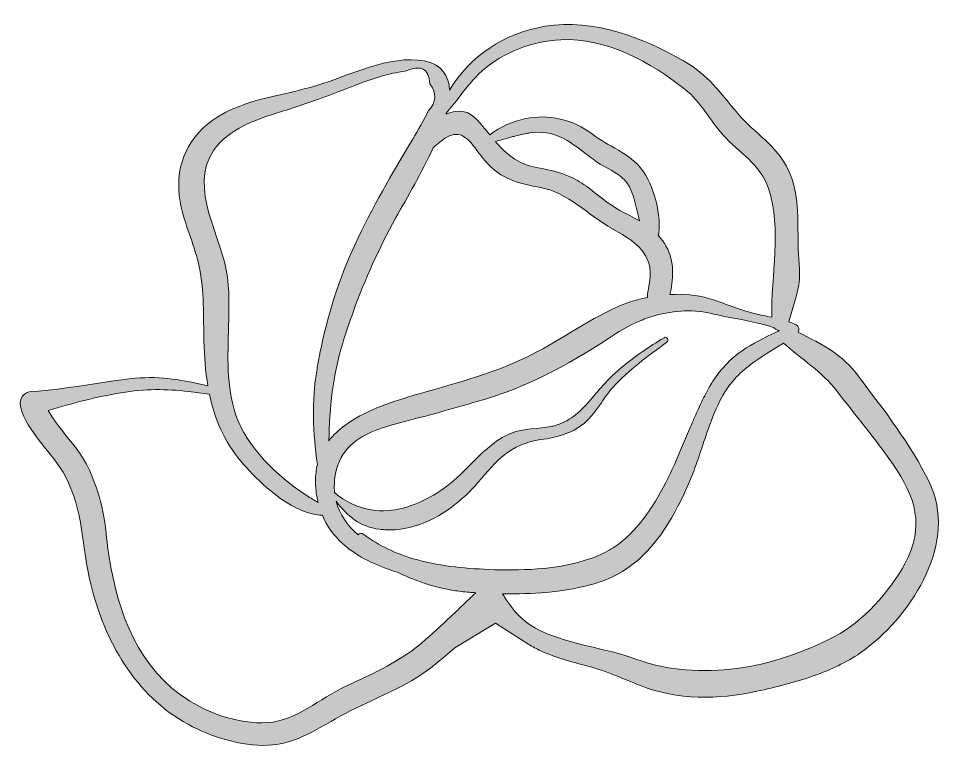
# Model space of a CAD drawing. Extents: x 28 to 2067, y -2033 to -35.
# Drawn here: x 37.5 to 369, y -1587.6 to -1330.7 of the extents above; entities that cross this region are included whole.
import ezdxf

# ---------------------------------------------------------------- set-up
doc = ezdxf.new("R2010")
doc.units = 0
doc.header["$MEASUREMENT"] = 0
doc.layers.add('Layer 1', color=7, linetype='Continuous', lineweight=0)

msp = doc.modelspace()

# ---------------------------------------------------------------- hatches: boundary and pattern name
at = {"layer": 'Layer 1', "true_color": 0xfe8896, "transparency": 33554687}
h = msp.add_hatch(color=241, dxfattribs=at)
h.dxf.hatch_style = 2
edge = h.paths.add_edge_path()
edge.add_spline(control_points=[(73.51, -1462.77), (82.06, -1461.29), (89.53, -1461.41), (97.43, -1462.29), (99.83, -1462.56), (102.27, -1462.89), (104.8, -1463.27), (106.62, -1471.84), (109.93, -1479.89), (115.82, -1486.88), (116.13, -1487.26), (116.45, -1487.68), (116.8, -1488.06), (119.41, -1490.97), (122.72, -1494.38), (126.41, -1497.44), (128.71, -1499.34), (131.17, -1501.1), (133.72, -1502.54), (136.13, -1503.88), (138.63, -1504.93), (141.15, -1505.51), (142.3, -1505.76), (143.45, -1505.96), (144.62, -1506.01), (146.28, -1509.94), (148.73, -1513.22), (151.7, -1515.95), (156.26, -1520.14), (162.09, -1523.07), (168.31, -1525.2), (169.32, -1525.55), (170.35, -1525.88), (171.39, -1526.19), (172.62, -1526.83), (173.88, -1527.41), (175.16, -1527.96), (176.81, -1528.67), (178.49, -1529.32), (180.19, -1529.89), (183.93, -1531.15), (187.76, -1532.08), (191.58, -1532.65), (193.41, -1532.93), (195.24, -1533.15), (197.06, -1533.27), (197.62, -1533.3), (198.19, -1533.33), (198.75, -1533.36), (196.77, -1535.28), (194.78, -1537.19), (192.76, -1539.1), (192.25, -1539.59), (191.73, -1540.09), (191.22, -1540.57), (187.87, -1543.73), (184.51, -1546.87), (181.07, -1549.92), (172.58, -1557.47), (162.85, -1561.75), (152.68, -1566.51), (143.87, -1570.65), (135.53, -1578.54), (125.43, -1579.23), (114.78, -1579.98), (103.11, -1575.56), (94.57, -1569.39), (77.82, -1557.29), (71.44, -1536.73), (68.86, -1517.06), (68.66, -1515.46), (68.47, -1513.87), (68.3, -1512.29), (67.77, -1507.16), (66.82, -1502.27), (65.3, -1497.53), (64.27, -1494.3), (62.99, -1491.12), (61.38, -1487.99), (58, -1481.44), (51.54, -1475.58), (47.9, -1469.03), (56.29, -1466.43), (64.89, -1464.25), (73.51, -1462.77)], knot_values=[0, 0, 0, 0, 1, 1, 1, 2, 2, 2, 3, 3, 3, 4, 4, 4, 5, 5, 5, 6, 6, 6, 7, 7, 7, 8, 8, 8, 9, 9, 9, 10, 10, 10, 11, 11, 11, 12, 12, 12, 13, 13, 13, 14, 14, 14, 15, 15, 15, 16, 16, 16, 17, 17, 17, 18, 18, 18, 19, 19, 19, 20, 20, 20, 21, 21, 21, 22, 22, 22, 23, 23, 23, 24, 24, 24, 25, 25, 25, 26, 26, 26, 27, 27, 27, 28, 28, 28, 28], degree=3, periodic=0)
edge = h.paths.add_edge_path()
edge.add_spline(control_points=[(106.23, -1377.2), (111.42, -1369.6), (121.44, -1366.09), (129.89, -1363.56), (132.67, -1362.73), (135.4, -1361.82), (138.13, -1360.88), (142.84, -1359.27), (147.48, -1357.54), (152.19, -1355.73), (153.67, -1355.16), (155.13, -1354.59), (156.61, -1354.03), (162.22, -1351.88), (167.92, -1349.89), (173.9, -1349.22), (179.4, -1346.74), (182.3, -1348.22), (182.57, -1353.66), (185.01, -1356.92), (184.88, -1360.05), (182.13, -1363.11), (180.44, -1366.54), (178.47, -1369.9), (176.51, -1373.2), (169.29, -1385.14), (162.07, -1397.7), (156.16, -1410.36), (150.54, -1422.48), (146.4, -1435.59), (143.78, -1448.75), (143.73, -1449), (143.68, -1449.25), (143.65, -1449.48), (143.32, -1451.13), (143.02, -1452.76), (142.75, -1454.39), (140.82, -1466.1), (141.3, -1476.91), (142.89, -1488.06), (142.45, -1489.84), (142.22, -1491.79), (142.22, -1493.87), (142.2, -1495.68), (142.35, -1497.61), (142.74, -1499.67), (142.84, -1500.27), (142.97, -1500.87), (143.12, -1501.45), (141.8, -1500.71), (140.47, -1499.91), (139.16, -1499.06), (128.41, -1492.14), (117.91, -1481.81), (114.14, -1470.66), (110.64, -1460.26), (111.24, -1449.73), (111.56, -1439.2), (111.56, -1437.05), (111.59, -1434.9), (111.67, -1432.76), (111.69, -1429.16), (111.57, -1425.57), (111.14, -1421.98), (109.41, -1407.9), (97.13, -1390.48), (106.23, -1377.2)], knot_values=[0, 0, 0, 0, 1, 1, 1, 2, 2, 2, 3, 3, 3, 4, 4, 4, 5, 5, 5, 6, 6, 6, 7, 7, 7, 8, 8, 8, 9, 9, 9, 10, 10, 10, 11, 11, 11, 12, 12, 12, 13, 13, 13, 14, 14, 14, 15, 15, 15, 16, 16, 16, 17, 17, 17, 18, 18, 18, 19, 19, 19, 20, 20, 20, 21, 21, 21, 22, 22, 22, 22], degree=3, periodic=0)
edge = h.paths.add_edge_path()
edge.add_spline(control_points=[(197.01, -1374.43), (198.36, -1375.92), (199.65, -1377.84), (201.17, -1379.75), (206.74, -1386.85), (212.45, -1388.58), (221.1, -1390.17), (231.58, -1392.06), (238.12, -1399.87), (247.05, -1404.91), (247.17, -1404.99), (247.29, -1405.06), (247.4, -1405.12), (251.66, -1407.45), (255.94, -1409.98), (258.35, -1413.79), (259.56, -1415.72), (260.31, -1417.95), (260.33, -1420.66), (260.35, -1423.87), (259.38, -1426.24), (259.35, -1429.08), (257.8, -1429.38), (256.32, -1429.76), (254.86, -1430.2), (252.71, -1430.81), (250.65, -1431.53), (248.78, -1432.37), (237.62, -1437.48), (227.55, -1444.92), (216.49, -1450.26), (203.98, -1456.33), (189.9, -1459.83), (176.59, -1463.77), (168.12, -1466.27), (159.17, -1469.34), (152.52, -1474.32), (150.39, -1475.92), (148.49, -1477.68), (146.93, -1479.71), (147.11, -1468.15), (148.34, -1456.72), (151.8, -1445.27), (152.98, -1441.43), (154.23, -1437.63), (155.6, -1433.91), (159.69, -1422.61), (164.63, -1411.76), (170.47, -1401.13), (174.75, -1393.38), (179.8, -1384.91), (183.75, -1376.26), (184.55, -1375.52), (185.33, -1374.81), (186.04, -1374.21), (191.23, -1369.88), (194.2, -1371.25), (197.01, -1374.43)], knot_values=[0, 0, 0, 0, 1, 1, 1, 2, 2, 2, 3, 3, 3, 4, 4, 4, 5, 5, 5, 6, 6, 6, 7, 7, 7, 8, 8, 8, 9, 9, 9, 10, 10, 10, 11, 11, 11, 12, 12, 12, 13, 13, 13, 14, 14, 14, 15, 15, 15, 16, 16, 16, 17, 17, 17, 18, 18, 18, 19, 19, 19, 19], degree=3, periodic=0)
edge = h.paths.add_edge_path()
edge.add_spline(control_points=[(256.54, -1401.98), (254.27, -1400.71), (251.93, -1399.65), (249.6, -1398.35), (245.31, -1395.97), (241.83, -1392.78), (237.9, -1389.9), (237.87, -1389.88), (237.84, -1389.87), (237.8, -1389.83), (235.66, -1388.29), (233.61, -1387.12), (231.5, -1386.22), (228.42, -1384.89), (225.22, -1384.11), (221.43, -1383.48), (214.96, -1382.43), (211.02, -1379.68), (207.41, -1375.89), (206.84, -1375.27), (206.26, -1374.64), (205.69, -1373.98), (207.61, -1373.53), (209.54, -1372.96), (211.47, -1372.43), (211.75, -1372.33), (212.03, -1372.26), (212.31, -1372.2), (213.76, -1371.81), (215.19, -1371.48), (216.62, -1371.22), (217.01, -1371.15), (217.37, -1371.07), (217.74, -1371), (226.39, -1369.68), (231.78, -1373.86), (237.65, -1378.42), (238.48, -1379.05), (239.3, -1379.68), (240.15, -1380.32), (243.41, -1382.74), (247.25, -1384.11), (250.18, -1386.62), (251.41, -1387.7), (252.49, -1388.97), (253.28, -1390.63), (255.02, -1394.36), (255.47, -1398.22), (256.54, -1401.98)], knot_values=[0, 0, 0, 0, 1, 1, 1, 2, 2, 2, 3, 3, 3, 4, 4, 4, 5, 5, 5, 6, 6, 6, 7, 7, 7, 8, 8, 8, 9, 9, 9, 10, 10, 10, 11, 11, 11, 12, 12, 12, 13, 13, 13, 14, 14, 14, 15, 15, 15, 16, 16, 16, 16], degree=3, periodic=0)
edge = h.paths.add_edge_path()
edge.add_spline(control_points=[(188.34, -1364.04), (189.94, -1362.21), (191.43, -1360.27), (192.95, -1358.34), (195.43, -1355.09), (197.92, -1351.87), (201.02, -1349.12), (208.62, -1342.38), (218.74, -1338.62), (228.82, -1338.09), (244.59, -1337.24), (260.68, -1346.09), (272.62, -1355.63), (278.18, -1360.03), (281.29, -1366.42), (285.97, -1371.65), (291.72, -1378.12), (299.2, -1381.95), (302.07, -1390.63), (306.88, -1405.14), (302.87, -1421.29), (303.22, -1436.1), (301.96, -1435.84), (300.68, -1435.6), (299.43, -1435.32), (298.81, -1435.19), (298.2, -1435.05), (297.61, -1434.9), (291.82, -1433.47), (286.53, -1431.16), (280.88, -1429.41), (276.8, -1428.18), (272.09, -1427.8), (267.3, -1428.07), (267.58, -1426.78), (267.82, -1425.55), (267.98, -1424.34), (268.81, -1417.92), (267.77, -1412.21), (263.16, -1407.15), (263.27, -1406.87), (263.37, -1406.59), (263.39, -1406.25), (264.12, -1399.28), (261.61, -1389.5), (257.25, -1383.74), (253.14, -1378.3), (245.31, -1375.57), (239.98, -1371.47), (233.04, -1366.09), (224.39, -1364.33), (216.31, -1365.94), (211.83, -1366.84), (207.52, -1368.77), (203.76, -1371.71), (202.96, -1370.77), (202.18, -1369.78), (201.35, -1368.77), (198.44, -1365.29), (196.24, -1362.83), (191.58, -1363.43), (190.47, -1363.56), (189.35, -1363.89), (188.26, -1364.33), (188.27, -1364.23), (188.32, -1364.13), (188.34, -1364.04)], knot_values=[0, 0, 0, 0, 1, 1, 1, 2, 2, 2, 3, 3, 3, 4, 4, 4, 5, 5, 5, 6, 6, 6, 7, 7, 7, 8, 8, 8, 9, 9, 9, 10, 10, 10, 11, 11, 11, 12, 12, 12, 13, 13, 13, 14, 14, 14, 15, 15, 15, 16, 16, 16, 17, 17, 17, 18, 18, 18, 19, 19, 19, 20, 20, 20, 21, 21, 21, 22, 22, 22, 22], degree=3, periodic=0)
edge = h.paths.add_edge_path()
edge.add_spline(control_points=[(301.72, -1442.82), (297.63, -1444.85), (293.64, -1446.97), (289.99, -1450.04), (285.4, -1453.92), (282.47, -1458.2), (279.91, -1463.09), (278.91, -1465.02), (277.95, -1467.03), (276.98, -1469.18), (276.17, -1470.99), (275.35, -1472.85), (274.55, -1474.73), (270.84, -1483.49), (267.18, -1492.75), (262.18, -1500.99), (259.02, -1506.21), (255.31, -1511), (250.7, -1514.96), (250.03, -1515.53), (249.33, -1516.06), (248.62, -1516.56), (247.74, -1517.19), (246.82, -1517.78), (245.87, -1518.32), (238.65, -1522.43), (229.47, -1524.26), (220.47, -1524.96), (214.48, -1525.41), (208.57, -1525.38), (203.38, -1525.16), (194.31, -1524.76), (185.21, -1523.88), (176.66, -1521.34), (170.5, -1519.51), (164.61, -1516.79), (159.22, -1512.75), (158.49, -1512.22), (157.74, -1512.39), (157.21, -1512.9), (153.48, -1509.59), (150.67, -1505.68), (149.47, -1501.04), (153.58, -1506.51), (158.04, -1510.07), (164.68, -1510.95), (166.39, -1511.19), (168.26, -1511.24), (170.3, -1511.1), (173.75, -1510.85), (177.04, -1510.04), (180.19, -1508.82), (187.69, -1505.88), (194.28, -1500.54), (199.5, -1494.47), (206.26, -1486.65), (210.65, -1480.89), (221.75, -1479.31), (227.37, -1478.49), (232.44, -1477.3), (236.99, -1473.55), (239.43, -1471.51), (241.28, -1468.89), (243.09, -1466.25), (244.41, -1464.35), (245.71, -1462.44), (247.22, -1460.74), (252.66, -1454.67), (259.68, -1449.79), (266.15, -1444.89), (267.07, -1444.19), (266.27, -1442.66), (265.22, -1443.31), (262.58, -1444.9), (259.98, -1446.58), (257.43, -1448.35), (252.13, -1452.04), (247.12, -1456.15), (242.86, -1460.99), (242.74, -1461.12), (242.63, -1461.27), (242.51, -1461.41), (239.73, -1464.62), (237.22, -1467.91), (234.06, -1470.47), (232.1, -1472.06), (229.88, -1473.37), (227.19, -1474.2), (226.67, -1474.35), (226.16, -1474.47), (225.62, -1474.58), (220.73, -1475.68), (215.89, -1475.1), (211.05, -1477.11), (205.61, -1479.39), (201.28, -1483.69), (196.99, -1487.99), (193.85, -1491.16), (190.73, -1494.32), (187.21, -1496.73), (181.27, -1500.79), (175.13, -1503.52), (169.04, -1504.23), (165.25, -1504.68), (161.47, -1504.35), (157.76, -1503.07), (155.48, -1502.29), (153.22, -1501.15), (151, -1499.61), (150.31, -1499.14), (149.62, -1498.61), (148.92, -1498.06), (148.86, -1497.36), (148.84, -1496.63), (148.84, -1495.9), (148.84, -1494.43), (148.97, -1492.92), (149.29, -1491.32), (150.16, -1487.01), (152.04, -1483.85), (154.56, -1481.41), (159.39, -1476.71), (166.59, -1474.72), (173.7, -1472.9), (182.98, -1470.52), (192.15, -1467.95), (201.33, -1465.22), (201.62, -1465.13), (201.88, -1465.07), (202.16, -1464.98), (219.17, -1459.91), (233.64, -1451.44), (248.42, -1441.76), (251.06, -1440.03), (253.86, -1438.53), (256.79, -1437.33), (258.52, -1436.6), (260.3, -1435.99), (262.09, -1435.49), (268.81, -1433.59), (275.92, -1433.22), (282.79, -1434.95), (287.47, -1436.12), (293.29, -1436.93), (298.75, -1438.25), (300.58, -1438.7), (302.36, -1439.18), (304.04, -1439.78), (304.52, -1440.29), (305.15, -1440.66), (305.85, -1440.81), (304.47, -1441.49), (303.09, -1442.16), (301.72, -1442.82)], knot_values=[0, 0, 0, 0, 1, 1, 1, 2, 2, 2, 3, 3, 3, 4, 4, 4, 5, 5, 5, 6, 6, 6, 7, 7, 7, 8, 8, 8, 9, 9, 9, 10, 10, 10, 11, 11, 11, 12, 12, 12, 13, 13, 13, 14, 14, 14, 15, 15, 15, 16, 16, 16, 17, 17, 17, 18, 18, 18, 19, 19, 19, 20, 20, 20, 21, 21, 21, 22, 22, 22, 23, 23, 23, 24, 24, 24, 25, 25, 25, 26, 26, 26, 27, 27, 27, 28, 28, 28, 29, 29, 29, 30, 30, 30, 31, 31, 31, 32, 32, 32, 33, 33, 33, 34, 34, 34, 35, 35, 35, 36, 36, 36, 37, 37, 37, 38, 38, 38, 39, 39, 39, 40, 40, 40, 41, 41, 41, 42, 42, 42, 43, 43, 43, 44, 44, 44, 45, 45, 45, 46, 46, 46, 47, 47, 47, 48, 48, 48, 49, 49, 49, 50, 50, 50, 51, 51, 51, 51], degree=3, periodic=0)
edge = h.paths.add_edge_path()
edge.add_spline(control_points=[(326.16, -1462.11), (332.74, -1470.74), (339.89, -1479.21), (346.05, -1488.08), (353.97, -1499.49), (357.28, -1510.02), (350.24, -1522.98), (344.77, -1533.12), (335.61, -1543.45), (325.4, -1548.84), (304.27, -1559.97), (277.95, -1565.04), (255.29, -1556.81), (244.44, -1552.86), (232.48, -1551.82), (221.98, -1546.97), (216.02, -1544.25), (212.53, -1540.42), (208.95, -1534.95), (208.8, -1534.75), (208.67, -1534.51), (208.54, -1534.31), (208.4, -1534.1), (208.27, -1533.9), (208.15, -1533.71), (209.72, -1533.75), (211.28, -1533.75), (212.85, -1533.75), (213.3, -1533.73), (213.73, -1533.71), (214.18, -1533.71), (224.39, -1533.56), (234.74, -1532.4), (244.04, -1529.01), (256.27, -1524.55), (264.37, -1513.97), (270.23, -1502.62), (270.25, -1502.55), (270.28, -1502.5), (270.31, -1502.44), (271.78, -1499.59), (273.11, -1496.7), (274.32, -1493.83), (276.85, -1487.83), (278.66, -1481.52), (280.86, -1475.38), (282.21, -1471.59), (283.71, -1467.86), (285.62, -1464.29), (285.77, -1464), (285.93, -1463.74), (286.08, -1463.47), (286.98, -1461.92), (287.95, -1460.51), (288.98, -1459.23), (290.56, -1457.28), (292.29, -1455.6), (294.14, -1454.07), (297.71, -1451.13), (301.72, -1448.76), (305.82, -1446.22), (306.35, -1445.88), (306.88, -1445.55), (307.4, -1445.22), (313.77, -1451.06), (320.84, -1455.09), (326.16, -1462.11)], knot_values=[0, 0, 0, 0, 1, 1, 1, 2, 2, 2, 3, 3, 3, 4, 4, 4, 5, 5, 5, 6, 6, 6, 7, 7, 7, 8, 8, 8, 9, 9, 9, 10, 10, 10, 11, 11, 11, 12, 12, 12, 13, 13, 13, 14, 14, 14, 15, 15, 15, 16, 16, 16, 17, 17, 17, 18, 18, 18, 19, 19, 19, 20, 20, 20, 21, 21, 21, 22, 22, 22, 22], degree=3, periodic=0)
edge = h.paths.add_edge_path()
edge.add_spline(control_points=[(53.97, -1492.32), (60.3, -1504.42), (59.78, -1517.36), (62.89, -1530.29), (67.78, -1550.48), (78.6, -1569.65), (97.26, -1579.83), (105.58, -1584.39), (115.82, -1587.57), (125.43, -1587.24), (135.56, -1586.9), (143.93, -1580.72), (152.5, -1576.09), (162.92, -1570.53), (173.98, -1566.97), (183.38, -1559.5), (184.35, -1558.73), (185.39, -1557.89), (186.45, -1557.02), (186.45, -1557.02), (191.4, -1552.8), (191.4, -1552.8), (191.4, -1552.8), (205.69, -1544.06), (205.69, -1544.06), (205.69, -1544.06), (217.45, -1551.6), (217.45, -1551.6), (218.82, -1552.43), (220.22, -1553.2), (221.65, -1553.86), (227.27, -1556.51), (233.33, -1557.92), (239.28, -1559.57), (246.24, -1561.47), (252.53, -1564.64), (259.3, -1567.02), (272.74, -1571.76), (286.85, -1570.78), (300.53, -1567.62), (306.99, -1566.12), (313.8, -1564.35), (320.27, -1561.87), (326.03, -1559.67), (331.52, -1556.91), (336.28, -1553.3), (353.23, -1540.37), (369.01, -1515.38), (358.74, -1494.22), (352.39, -1481.07), (342.89, -1469.09), (334.22, -1457.41), (327.89, -1448.91), (321.32, -1445.85), (312.56, -1441.38), (312.97, -1440.44), (312.87, -1439.26), (311.77, -1438.73), (310.97, -1438.35), (310.13, -1438.03), (309.26, -1437.73), (310.28, -1433.31), (312.09, -1429.08), (312.75, -1424.59), (313.5, -1419.73), (312.56, -1414.96), (312.49, -1410.06), (312.41, -1401.28), (312.85, -1392.54), (309.16, -1384.29), (305.25, -1375.57), (297.2, -1371.18), (291.21, -1364.14), (284.84, -1356.64), (280.83, -1350.55), (272.06, -1345.54), (257.37, -1337.11), (240.5, -1330.69), (223.28, -1333.35), (209.29, -1335.54), (196.54, -1343.81), (189.54, -1355.93), (189.29, -1350.82), (186.77, -1346.72), (180.59, -1345.58), (168.44, -1343.28), (153.93, -1350.8), (142.7, -1354.25), (129.84, -1358.17), (114.87, -1359.07), (104.07, -1367.94), (95.09, -1375.34), (92.24, -1386.17), (94.84, -1397.25), (96.48, -1404.44), (99.68, -1411.1), (101.19, -1418.32), (103.02, -1426.98), (102.61, -1435.69), (102.84, -1444.49), (102.96, -1449.86), (103.35, -1455.18), (104.25, -1460.36), (95.6, -1458.3), (87.88, -1456.77), (78.6, -1457.65), (66.4, -1458.78), (54.39, -1461.64), (42.14, -1462.29), (39.35, -1462.42), (37.5, -1464.82), (38.12, -1467.58), (40.12, -1476.56), (49.68, -1484.1), (53.97, -1492.32)], knot_values=[0, 0, 0, 0, 1, 1, 1, 2, 2, 2, 3, 3, 3, 4, 4, 4, 5, 5, 5, 6, 6, 6, 7, 7, 7, 8, 8, 8, 9, 9, 9, 10, 10, 10, 11, 11, 11, 12, 12, 12, 13, 13, 13, 14, 14, 14, 15, 15, 15, 16, 16, 16, 17, 17, 17, 18, 18, 18, 19, 19, 19, 20, 20, 20, 21, 21, 21, 22, 22, 22, 23, 23, 23, 24, 24, 24, 25, 25, 25, 26, 26, 26, 27, 27, 27, 28, 28, 28, 29, 29, 29, 30, 30, 30, 31, 31, 31, 32, 32, 32, 33, 33, 33, 34, 34, 34, 35, 35, 35, 36, 36, 36, 37, 37, 37, 38, 38, 38, 38], degree=3, periodic=0)

# ---------------------------------------------------------------- linework, layer by layer
at = {"layer": 'Layer 1'}
for points, knots in [([(53.97, -1492.32), (60.3, -1504.42), (59.78, -1517.36), (62.89, -1530.29), (67.78, -1550.48), (78.6, -1569.65), (97.26, -1579.83), (105.58, -1584.39), (115.82, -1587.57), (125.43, -1587.24), (135.56, -1586.9), (143.93, -1580.72), (152.5, -1576.09), (162.92, -1570.53), (173.98, -1566.97), (183.38, -1559.5), (184.35, -1558.73), (185.39, -1557.89), (186.45, -1557.02), (186.45, -1557.02), (191.4, -1552.8), (191.4, -1552.8), (191.4, -1552.8), (205.69, -1544.06), (205.69, -1544.06), (205.69, -1544.06), (217.45, -1551.6), (217.45, -1551.6), (218.82, -1552.43), (220.22, -1553.2), (221.65, -1553.86), (227.27, -1556.51), (233.33, -1557.92), (239.28, -1559.57), (246.24, -1561.47), (252.53, -1564.64), (259.3, -1567.02), (272.74, -1571.76), (286.85, -1570.78), (300.53, -1567.62), (306.99, -1566.12), (313.8, -1564.35), (320.27, -1561.87), (326.03, -1559.67), (331.52, -1556.91), (336.28, -1553.3), (353.23, -1540.37), (369.01, -1515.38), (358.74, -1494.22), (352.39, -1481.07), (342.89, -1469.09), (334.22, -1457.41), (327.89, -1448.91), (321.32, -1445.85), (312.56, -1441.38), (312.97, -1440.44), (312.87, -1439.26), (311.77, -1438.73), (310.97, -1438.35), (310.13, -1438.03), (309.26, -1437.73), (310.28, -1433.31), (312.09, -1429.08), (312.75, -1424.59), (313.5, -1419.73), (312.56, -1414.96), (312.49, -1410.06), (312.41, -1401.28), (312.85, -1392.54), (309.16, -1384.29), (305.25, -1375.57), (297.2, -1371.18), (291.21, -1364.14), (284.84, -1356.64), (280.83, -1350.55), (272.06, -1345.54), (257.37, -1337.11), (240.5, -1330.69), (223.28, -1333.35), (209.29, -1335.54), (196.54, -1343.81), (189.54, -1355.93), (189.29, -1350.82), (186.77, -1346.72), (180.59, -1345.58), (168.44, -1343.28), (153.93, -1350.8), (142.7, -1354.25), (129.84, -1358.17), (114.87, -1359.07), (104.07, -1367.94), (95.09, -1375.34), (92.24, -1386.17), (94.84, -1397.25), (96.48, -1404.44), (99.68, -1411.1), (101.19, -1418.32), (103.02, -1426.98), (102.61, -1435.69), (102.84, -1444.49), (102.96, -1449.86), (103.35, -1455.18), (104.25, -1460.36), (95.6, -1458.3), (87.88, -1456.77), (78.6, -1457.65), (66.4, -1458.78), (54.39, -1461.64), (42.14, -1462.29), (39.35, -1462.42), (37.5, -1464.82), (38.12, -1467.58), (40.12, -1476.56), (49.68, -1484.1), (53.97, -1492.32)], [0, 0, 0, 0, 1, 1, 1, 2, 2, 2, 3, 3, 3, 4, 4, 4, 5, 5, 5, 6, 6, 6, 7, 7, 7, 8, 8, 8, 9, 9, 9, 10, 10, 10, 11, 11, 11, 12, 12, 12, 13, 13, 13, 14, 14, 14, 15, 15, 15, 16, 16, 16, 17, 17, 17, 18, 18, 18, 19, 19, 19, 20, 20, 20, 21, 21, 21, 22, 22, 22, 23, 23, 23, 24, 24, 24, 25, 25, 25, 26, 26, 26, 27, 27, 27, 28, 28, 28, 29, 29, 29, 30, 30, 30, 31, 31, 31, 32, 32, 32, 33, 33, 33, 34, 34, 34, 35, 35, 35, 36, 36, 36, 37, 37, 37, 38, 38, 38, 38]), ([(188.34, -1364.04), (189.94, -1362.21), (191.43, -1360.27), (192.95, -1358.34), (195.43, -1355.09), (197.92, -1351.87), (201.02, -1349.12), (208.62, -1342.38), (218.74, -1338.62), (228.82, -1338.09), (244.59, -1337.24), (260.68, -1346.09), (272.62, -1355.63), (278.18, -1360.03), (281.29, -1366.42), (285.97, -1371.65), (291.72, -1378.12), (299.2, -1381.95), (302.07, -1390.63), (306.88, -1405.14), (302.87, -1421.29), (303.22, -1436.1), (301.96, -1435.84), (300.68, -1435.6), (299.43, -1435.32), (298.81, -1435.19), (298.2, -1435.05), (297.61, -1434.9), (291.82, -1433.47), (286.53, -1431.16), (280.88, -1429.41), (276.8, -1428.18), (272.09, -1427.8), (267.3, -1428.07), (267.58, -1426.78), (267.82, -1425.55), (267.98, -1424.34), (268.81, -1417.92), (267.77, -1412.21), (263.16, -1407.15), (263.27, -1406.87), (263.37, -1406.59), (263.39, -1406.25), (264.12, -1399.28), (261.61, -1389.5), (257.25, -1383.74), (253.14, -1378.3), (245.31, -1375.57), (239.98, -1371.47), (233.04, -1366.09), (224.39, -1364.33), (216.31, -1365.94), (211.83, -1366.84), (207.52, -1368.77), (203.76, -1371.71), (202.96, -1370.77), (202.18, -1369.78), (201.35, -1368.77), (198.44, -1365.29), (196.24, -1362.83), (191.58, -1363.43), (190.47, -1363.56), (189.35, -1363.89), (188.26, -1364.33), (188.27, -1364.23), (188.32, -1364.13), (188.34, -1364.04)], [0, 0, 0, 0, 1, 1, 1, 2, 2, 2, 3, 3, 3, 4, 4, 4, 5, 5, 5, 6, 6, 6, 7, 7, 7, 8, 8, 8, 9, 9, 9, 10, 10, 10, 11, 11, 11, 12, 12, 12, 13, 13, 13, 14, 14, 14, 15, 15, 15, 16, 16, 16, 17, 17, 17, 18, 18, 18, 19, 19, 19, 20, 20, 20, 21, 21, 21, 22, 22, 22, 22]), ([(106.23, -1377.2), (111.42, -1369.6), (121.44, -1366.09), (129.89, -1363.56), (132.67, -1362.73), (135.4, -1361.82), (138.13, -1360.88), (142.84, -1359.27), (147.48, -1357.54), (152.19, -1355.73), (153.67, -1355.16), (155.13, -1354.59), (156.61, -1354.03), (162.22, -1351.88), (167.92, -1349.89), (173.9, -1349.22), (179.4, -1346.74), (182.3, -1348.22), (182.57, -1353.66), (185.01, -1356.92), (184.88, -1360.05), (182.13, -1363.11), (180.44, -1366.54), (178.47, -1369.9), (176.51, -1373.2), (169.29, -1385.14), (162.07, -1397.7), (156.16, -1410.36), (150.54, -1422.48), (146.4, -1435.59), (143.78, -1448.75), (143.73, -1449), (143.68, -1449.25), (143.65, -1449.48), (143.32, -1451.13), (143.02, -1452.76), (142.75, -1454.39), (140.82, -1466.1), (141.3, -1476.91), (142.89, -1488.06), (142.45, -1489.84), (142.22, -1491.79), (142.22, -1493.87), (142.2, -1495.68), (142.35, -1497.61), (142.74, -1499.67), (142.84, -1500.27), (142.97, -1500.87), (143.12, -1501.45), (141.8, -1500.71), (140.47, -1499.91), (139.16, -1499.06), (128.41, -1492.14), (117.91, -1481.81), (114.14, -1470.66), (110.64, -1460.26), (111.24, -1449.73), (111.56, -1439.2), (111.56, -1437.05), (111.59, -1434.9), (111.67, -1432.76), (111.69, -1429.16), (111.57, -1425.57), (111.14, -1421.98), (109.41, -1407.9), (97.13, -1390.48), (106.23, -1377.2)], [0, 0, 0, 0, 1, 1, 1, 2, 2, 2, 3, 3, 3, 4, 4, 4, 5, 5, 5, 6, 6, 6, 7, 7, 7, 8, 8, 8, 9, 9, 9, 10, 10, 10, 11, 11, 11, 12, 12, 12, 13, 13, 13, 14, 14, 14, 15, 15, 15, 16, 16, 16, 17, 17, 17, 18, 18, 18, 19, 19, 19, 20, 20, 20, 21, 21, 21, 22, 22, 22, 22]), ([(197.01, -1374.43), (198.36, -1375.92), (199.65, -1377.84), (201.17, -1379.75), (206.74, -1386.85), (212.45, -1388.58), (221.1, -1390.17), (231.58, -1392.06), (238.12, -1399.87), (247.05, -1404.91), (247.17, -1404.99), (247.29, -1405.06), (247.4, -1405.12), (251.66, -1407.45), (255.94, -1409.98), (258.35, -1413.79), (259.56, -1415.72), (260.31, -1417.95), (260.33, -1420.66), (260.35, -1423.87), (259.38, -1426.24), (259.35, -1429.08), (257.8, -1429.38), (256.32, -1429.76), (254.86, -1430.2), (252.71, -1430.81), (250.65, -1431.53), (248.78, -1432.37), (237.62, -1437.48), (227.55, -1444.92), (216.49, -1450.26), (203.98, -1456.33), (189.9, -1459.83), (176.59, -1463.77), (168.12, -1466.27), (159.17, -1469.34), (152.52, -1474.32), (150.39, -1475.92), (148.49, -1477.68), (146.93, -1479.71), (147.11, -1468.15), (148.34, -1456.72), (151.8, -1445.27), (152.98, -1441.43), (154.23, -1437.63), (155.6, -1433.91), (159.69, -1422.61), (164.63, -1411.76), (170.47, -1401.13), (174.75, -1393.38), (179.8, -1384.91), (183.75, -1376.26), (184.55, -1375.52), (185.33, -1374.81), (186.04, -1374.21), (191.23, -1369.88), (194.2, -1371.25), (197.01, -1374.43)], [0, 0, 0, 0, 1, 1, 1, 2, 2, 2, 3, 3, 3, 4, 4, 4, 5, 5, 5, 6, 6, 6, 7, 7, 7, 8, 8, 8, 9, 9, 9, 10, 10, 10, 11, 11, 11, 12, 12, 12, 13, 13, 13, 14, 14, 14, 15, 15, 15, 16, 16, 16, 17, 17, 17, 18, 18, 18, 19, 19, 19, 19]), ([(256.54, -1401.98), (254.27, -1400.71), (251.93, -1399.65), (249.6, -1398.35), (245.31, -1395.97), (241.83, -1392.78), (237.9, -1389.9), (237.87, -1389.88), (237.84, -1389.87), (237.8, -1389.83), (235.66, -1388.29), (233.61, -1387.12), (231.5, -1386.22), (228.42, -1384.89), (225.22, -1384.11), (221.43, -1383.48), (214.96, -1382.43), (211.02, -1379.68), (207.41, -1375.89), (206.84, -1375.27), (206.26, -1374.64), (205.69, -1373.98), (207.61, -1373.53), (209.54, -1372.96), (211.47, -1372.43), (211.75, -1372.33), (212.03, -1372.26), (212.31, -1372.2), (213.76, -1371.81), (215.19, -1371.48), (216.62, -1371.22), (217.01, -1371.15), (217.37, -1371.07), (217.74, -1371), (226.39, -1369.68), (231.78, -1373.86), (237.65, -1378.42), (238.48, -1379.05), (239.3, -1379.68), (240.15, -1380.32), (243.41, -1382.74), (247.25, -1384.11), (250.18, -1386.62), (251.41, -1387.7), (252.49, -1388.97), (253.28, -1390.63), (255.02, -1394.36), (255.47, -1398.22), (256.54, -1401.98)], [0, 0, 0, 0, 1, 1, 1, 2, 2, 2, 3, 3, 3, 4, 4, 4, 5, 5, 5, 6, 6, 6, 7, 7, 7, 8, 8, 8, 9, 9, 9, 10, 10, 10, 11, 11, 11, 12, 12, 12, 13, 13, 13, 14, 14, 14, 15, 15, 15, 16, 16, 16, 16]), ([(301.72, -1442.82), (297.63, -1444.85), (293.64, -1446.97), (289.99, -1450.04), (285.4, -1453.92), (282.47, -1458.2), (279.91, -1463.09), (278.91, -1465.02), (277.95, -1467.03), (276.98, -1469.18), (276.17, -1470.99), (275.35, -1472.85), (274.55, -1474.73), (270.84, -1483.49), (267.18, -1492.75), (262.18, -1500.99), (259.02, -1506.21), (255.31, -1511), (250.7, -1514.96), (250.03, -1515.53), (249.33, -1516.06), (248.62, -1516.56), (247.74, -1517.19), (246.82, -1517.78), (245.87, -1518.32), (238.65, -1522.43), (229.47, -1524.26), (220.47, -1524.96), (214.48, -1525.41), (208.57, -1525.38), (203.38, -1525.16), (194.31, -1524.76), (185.21, -1523.88), (176.66, -1521.34), (170.5, -1519.51), (164.61, -1516.79), (159.22, -1512.75), (158.49, -1512.22), (157.74, -1512.39), (157.21, -1512.9), (153.48, -1509.59), (150.67, -1505.68), (149.47, -1501.04), (153.58, -1506.51), (158.04, -1510.07), (164.68, -1510.95), (166.39, -1511.19), (168.26, -1511.24), (170.3, -1511.1), (173.75, -1510.85), (177.04, -1510.04), (180.19, -1508.82), (187.69, -1505.88), (194.28, -1500.54), (199.5, -1494.47), (206.26, -1486.65), (210.65, -1480.89), (221.75, -1479.31), (227.37, -1478.49), (232.44, -1477.3), (236.99, -1473.55), (239.43, -1471.51), (241.28, -1468.89), (243.09, -1466.25), (244.41, -1464.35), (245.71, -1462.44), (247.22, -1460.74), (252.66, -1454.67), (259.68, -1449.79), (266.15, -1444.89), (267.07, -1444.19), (266.27, -1442.66), (265.22, -1443.31), (262.58, -1444.9), (259.98, -1446.58), (257.43, -1448.35), (252.13, -1452.04), (247.12, -1456.15), (242.86, -1460.99), (242.74, -1461.12), (242.63, -1461.27), (242.51, -1461.41), (239.73, -1464.62), (237.22, -1467.91), (234.06, -1470.47), (232.1, -1472.06), (229.88, -1473.37), (227.19, -1474.2), (226.67, -1474.35), (226.16, -1474.47), (225.62, -1474.58), (220.73, -1475.68), (215.89, -1475.1), (211.05, -1477.11), (205.61, -1479.39), (201.28, -1483.69), (196.99, -1487.99), (193.85, -1491.16), (190.73, -1494.32), (187.21, -1496.73), (181.27, -1500.79), (175.13, -1503.52), (169.04, -1504.23), (165.25, -1504.68), (161.47, -1504.35), (157.76, -1503.07), (155.48, -1502.29), (153.22, -1501.15), (151, -1499.61), (150.31, -1499.14), (149.62, -1498.61), (148.92, -1498.06), (148.86, -1497.36), (148.84, -1496.63), (148.84, -1495.9), (148.84, -1494.43), (148.97, -1492.92), (149.29, -1491.32), (150.16, -1487.01), (152.04, -1483.85), (154.56, -1481.41), (159.39, -1476.71), (166.59, -1474.72), (173.7, -1472.9), (182.98, -1470.52), (192.15, -1467.95), (201.33, -1465.22), (201.62, -1465.13), (201.88, -1465.07), (202.16, -1464.98), (219.17, -1459.91), (233.64, -1451.44), (248.42, -1441.76), (251.06, -1440.03), (253.86, -1438.53), (256.79, -1437.33), (258.52, -1436.6), (260.3, -1435.99), (262.09, -1435.49), (268.81, -1433.59), (275.92, -1433.22), (282.79, -1434.95), (287.47, -1436.12), (293.29, -1436.93), (298.75, -1438.25), (300.58, -1438.7), (302.36, -1439.18), (304.04, -1439.78), (304.52, -1440.29), (305.15, -1440.66), (305.85, -1440.81), (304.47, -1441.49), (303.09, -1442.16), (301.72, -1442.82)], [0, 0, 0, 0, 1, 1, 1, 2, 2, 2, 3, 3, 3, 4, 4, 4, 5, 5, 5, 6, 6, 6, 7, 7, 7, 8, 8, 8, 9, 9, 9, 10, 10, 10, 11, 11, 11, 12, 12, 12, 13, 13, 13, 14, 14, 14, 15, 15, 15, 16, 16, 16, 17, 17, 17, 18, 18, 18, 19, 19, 19, 20, 20, 20, 21, 21, 21, 22, 22, 22, 23, 23, 23, 24, 24, 24, 25, 25, 25, 26, 26, 26, 27, 27, 27, 28, 28, 28, 29, 29, 29, 30, 30, 30, 31, 31, 31, 32, 32, 32, 33, 33, 33, 34, 34, 34, 35, 35, 35, 36, 36, 36, 37, 37, 37, 38, 38, 38, 39, 39, 39, 40, 40, 40, 41, 41, 41, 42, 42, 42, 43, 43, 43, 44, 44, 44, 45, 45, 45, 46, 46, 46, 47, 47, 47, 48, 48, 48, 49, 49, 49, 50, 50, 50, 51, 51, 51, 51]), ([(326.16, -1462.11), (332.74, -1470.74), (339.89, -1479.21), (346.05, -1488.08), (353.97, -1499.49), (357.28, -1510.02), (350.24, -1522.98), (344.77, -1533.12), (335.61, -1543.45), (325.4, -1548.84), (304.27, -1559.97), (277.95, -1565.04), (255.29, -1556.81), (244.44, -1552.86), (232.48, -1551.82), (221.98, -1546.97), (216.02, -1544.25), (212.53, -1540.42), (208.95, -1534.95), (208.8, -1534.75), (208.67, -1534.51), (208.54, -1534.31), (208.4, -1534.1), (208.27, -1533.9), (208.15, -1533.71), (209.72, -1533.75), (211.28, -1533.75), (212.85, -1533.75), (213.3, -1533.73), (213.73, -1533.71), (214.18, -1533.71), (224.39, -1533.56), (234.74, -1532.4), (244.04, -1529.01), (256.27, -1524.55), (264.37, -1513.97), (270.23, -1502.62), (270.25, -1502.55), (270.28, -1502.5), (270.31, -1502.44), (271.78, -1499.59), (273.11, -1496.7), (274.32, -1493.83), (276.85, -1487.83), (278.66, -1481.52), (280.86, -1475.38), (282.21, -1471.59), (283.71, -1467.86), (285.62, -1464.29), (285.77, -1464), (285.93, -1463.74), (286.08, -1463.47), (286.98, -1461.92), (287.95, -1460.51), (288.98, -1459.23), (290.56, -1457.28), (292.29, -1455.6), (294.14, -1454.07), (297.71, -1451.13), (301.72, -1448.76), (305.82, -1446.22), (306.35, -1445.88), (306.88, -1445.55), (307.4, -1445.22), (313.77, -1451.06), (320.84, -1455.09), (326.16, -1462.11)], [0, 0, 0, 0, 1, 1, 1, 2, 2, 2, 3, 3, 3, 4, 4, 4, 5, 5, 5, 6, 6, 6, 7, 7, 7, 8, 8, 8, 9, 9, 9, 10, 10, 10, 11, 11, 11, 12, 12, 12, 13, 13, 13, 14, 14, 14, 15, 15, 15, 16, 16, 16, 17, 17, 17, 18, 18, 18, 19, 19, 19, 20, 20, 20, 21, 21, 21, 22, 22, 22, 22]), ([(73.51, -1462.77), (82.06, -1461.29), (89.53, -1461.41), (97.43, -1462.29), (99.83, -1462.56), (102.27, -1462.89), (104.8, -1463.27), (106.62, -1471.84), (109.93, -1479.89), (115.82, -1486.88), (116.13, -1487.26), (116.45, -1487.68), (116.8, -1488.06), (119.41, -1490.97), (122.72, -1494.38), (126.41, -1497.44), (128.71, -1499.34), (131.17, -1501.1), (133.72, -1502.54), (136.13, -1503.88), (138.63, -1504.93), (141.15, -1505.51), (142.3, -1505.76), (143.45, -1505.96), (144.62, -1506.01), (146.28, -1509.94), (148.73, -1513.22), (151.7, -1515.95), (156.26, -1520.14), (162.09, -1523.07), (168.31, -1525.2), (169.32, -1525.55), (170.35, -1525.88), (171.39, -1526.19), (172.62, -1526.83), (173.88, -1527.41), (175.16, -1527.96), (176.81, -1528.67), (178.49, -1529.32), (180.19, -1529.89), (183.93, -1531.15), (187.76, -1532.08), (191.58, -1532.65), (193.41, -1532.93), (195.24, -1533.15), (197.06, -1533.27), (197.62, -1533.3), (198.19, -1533.33), (198.75, -1533.36), (196.77, -1535.28), (194.78, -1537.19), (192.76, -1539.1), (192.25, -1539.59), (191.73, -1540.09), (191.22, -1540.57), (187.87, -1543.73), (184.51, -1546.87), (181.07, -1549.92), (172.58, -1557.47), (162.85, -1561.75), (152.68, -1566.51), (143.87, -1570.65), (135.53, -1578.54), (125.43, -1579.23), (114.78, -1579.98), (103.11, -1575.56), (94.57, -1569.39), (77.82, -1557.29), (71.44, -1536.73), (68.86, -1517.06), (68.66, -1515.46), (68.47, -1513.87), (68.3, -1512.29), (67.77, -1507.16), (66.82, -1502.27), (65.3, -1497.53), (64.27, -1494.3), (62.99, -1491.12), (61.38, -1487.99), (58, -1481.44), (51.54, -1475.58), (47.9, -1469.03), (56.29, -1466.43), (64.89, -1464.25), (73.51, -1462.77)], [0, 0, 0, 0, 1, 1, 1, 2, 2, 2, 3, 3, 3, 4, 4, 4, 5, 5, 5, 6, 6, 6, 7, 7, 7, 8, 8, 8, 9, 9, 9, 10, 10, 10, 11, 11, 11, 12, 12, 12, 13, 13, 13, 14, 14, 14, 15, 15, 15, 16, 16, 16, 17, 17, 17, 18, 18, 18, 19, 19, 19, 20, 20, 20, 21, 21, 21, 22, 22, 22, 23, 23, 23, 24, 24, 24, 25, 25, 25, 26, 26, 26, 27, 27, 27, 28, 28, 28, 28])]:
    msp.add_open_spline(points, degree=3, knots=knots, dxfattribs=at)

doc.saveas('drawing.dxf')
